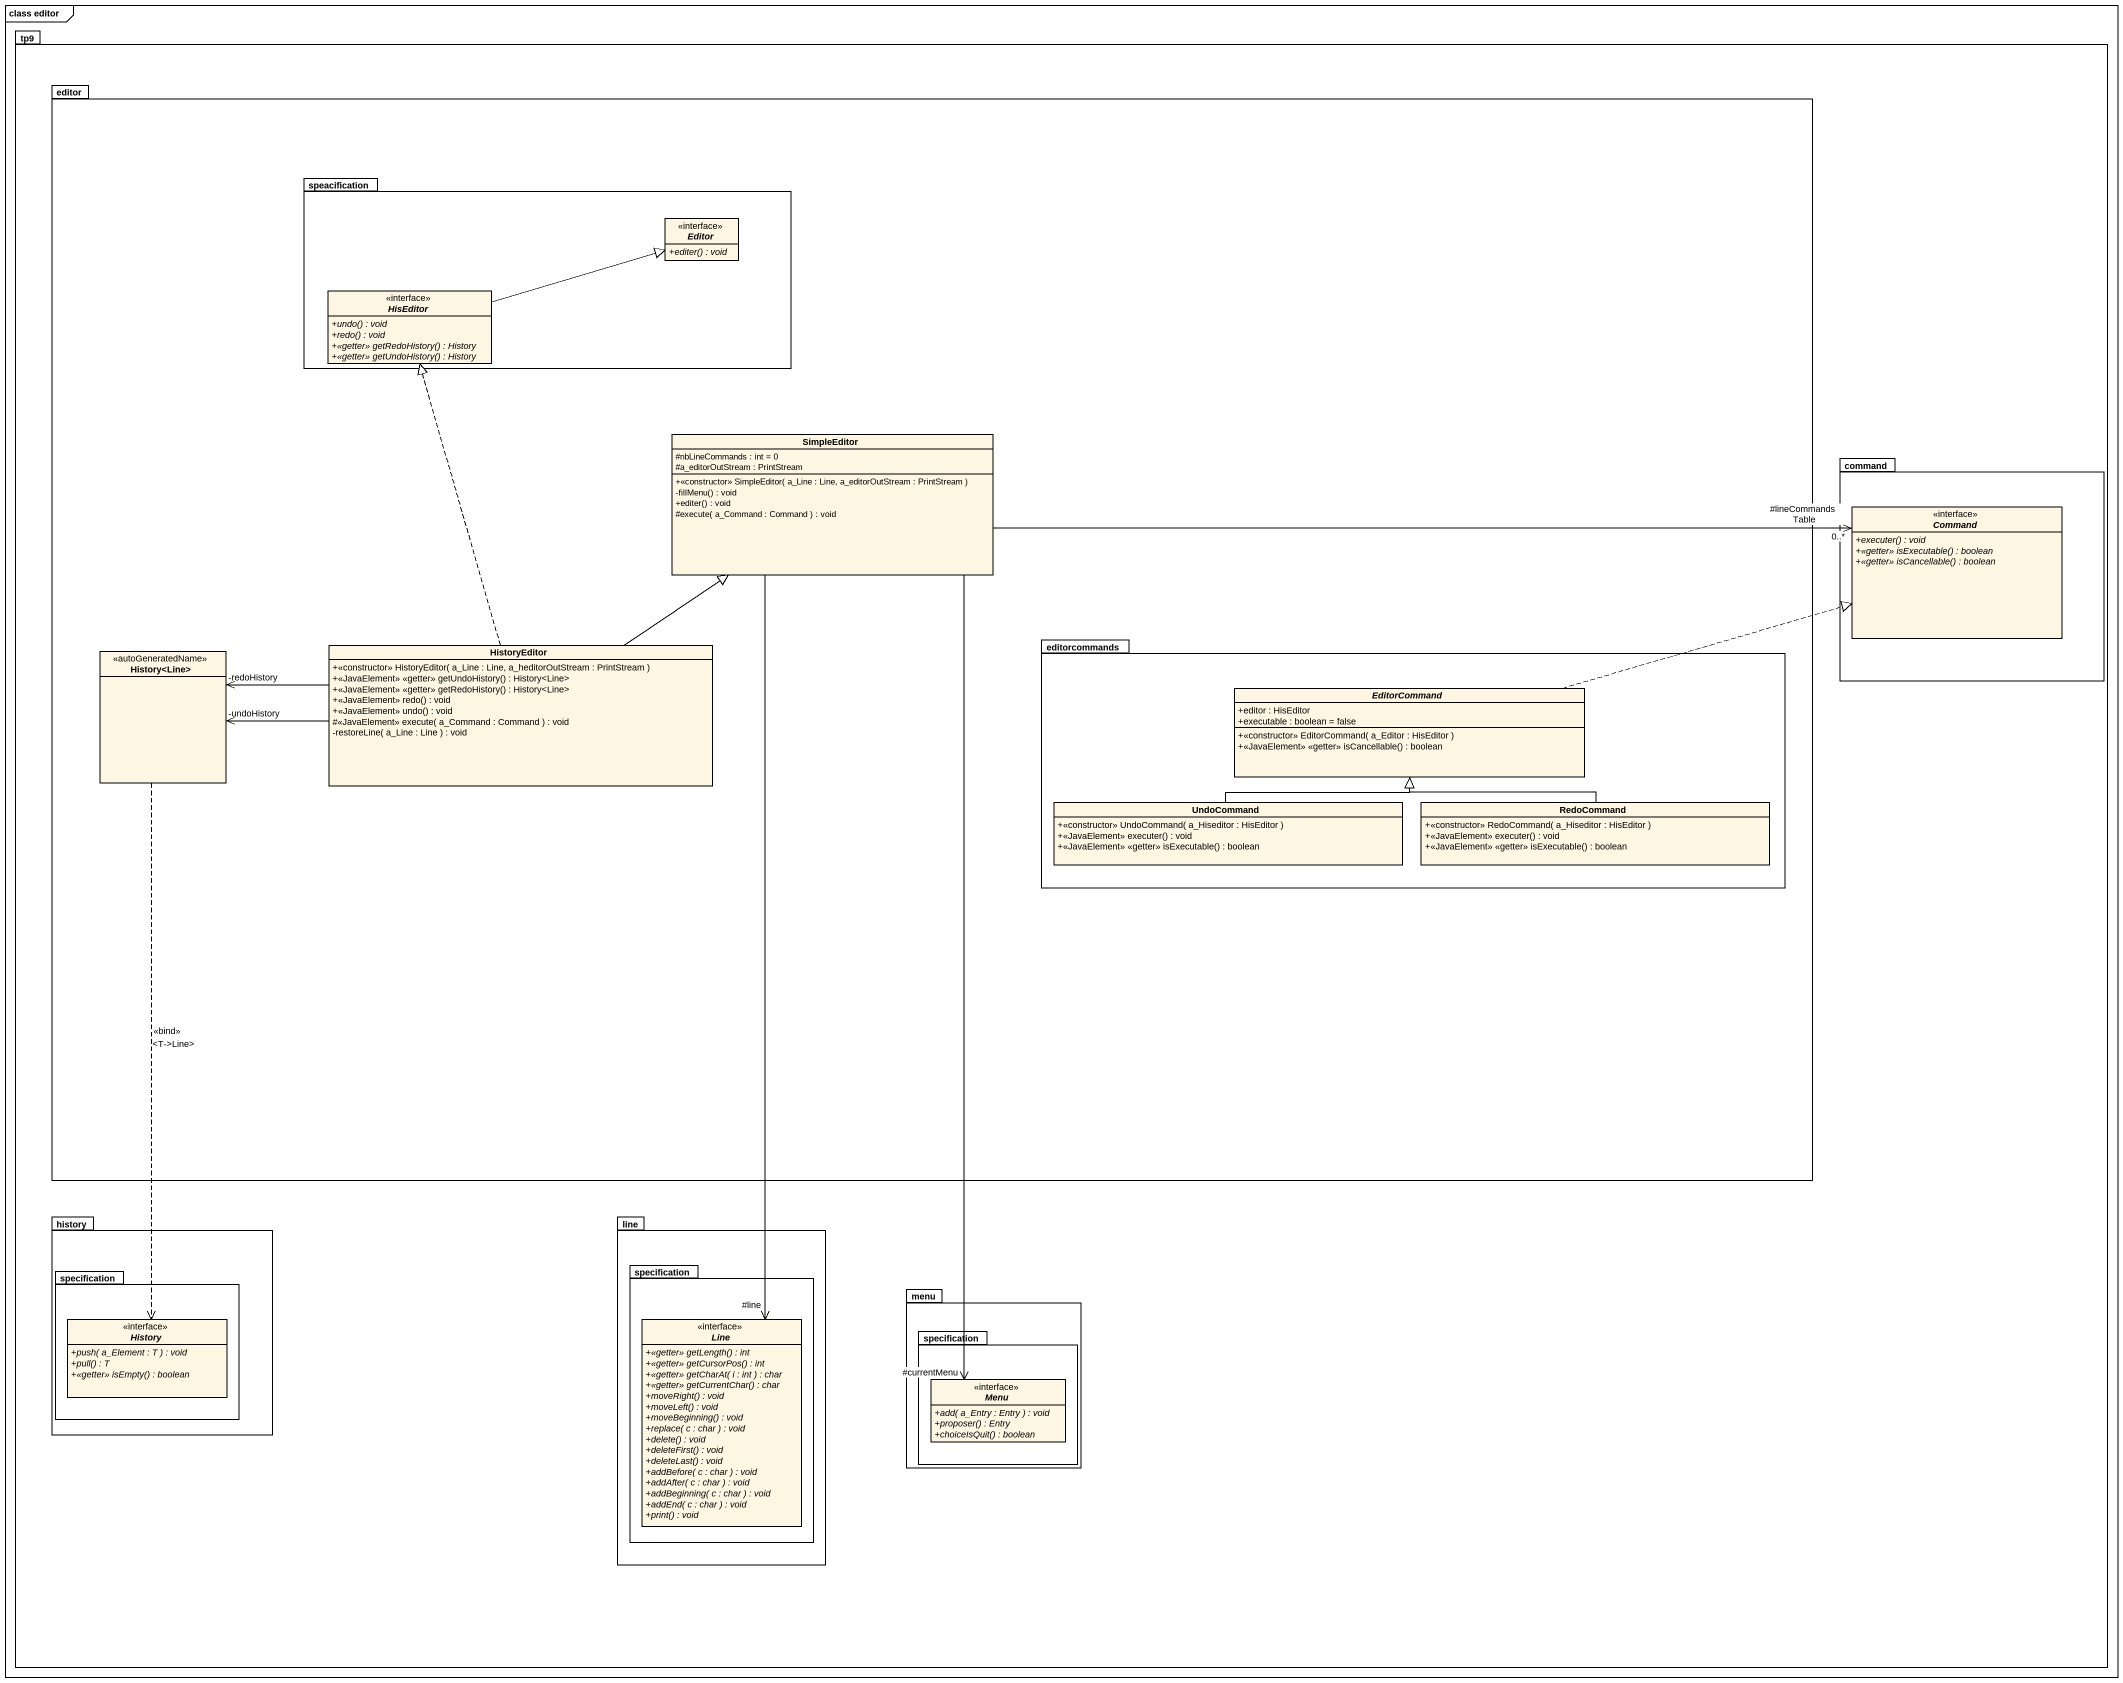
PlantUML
@startuml
mainframe class editor
hide circle
hide empty members
skinparam classAttributeIconSize 0
package tp9 {
  package editor {
    package speacification {
      interface Editor {
        {abstract} +editer() : void
      }
      interface HisEditor {
        {abstract} +undo() : void
        {abstract} +redo() : void
        {abstract} +<<getter>> getRedoHistory() : History
        {abstract} +<<getter>> getUndoHistory() : History
      }
    }
    class SimpleEditor {
      #nbLineCommands : int = 0
      #a_editorOutStream : PrintStream
      +<<constructor>> SimpleEditor( a_Line : Line, a_editorOutStream : PrintStream )
      -fillMenu() : void
      +editer() : void
      #execute( a_Command : Command ) : void
    }
    interface "History<Line>" as History_Line <<autoGeneratedName>>
    class HistoryEditor {
      +<<constructor>> HistoryEditor( a_Line : Line, a_heditorOutStream : PrintStream )
      +<<JavaElement>> <<getter>> getUndoHistory() : History<Line>
      +<<JavaElement>> <<getter>> getRedoHistory() : History<Line>
      +<<JavaElement>> redo() : void
      +<<JavaElement>> undo() : void
      #<<JavaElement>> execute( a_Command : Command ) : void
      -restoreLine( a_Line : Line ) : void
    }
    package editorcommands {
      abstract class EditorCommand {
        +editor : HisEditor
        +executable : boolean = false
        +<<constructor>> EditorCommand( a_Editor : HisEditor )
        +<<JavaElement>> <<getter>> isCancellable() : boolean
      }
      class UndoCommand {
        +<<constructor>> UndoCommand( a_Hiseditor : HisEditor )
        +<<JavaElement>> executer() : void
        +<<JavaElement>> <<getter>> isExecutable() : boolean
      }
      class RedoCommand {
        +<<constructor>> RedoCommand( a_Hiseditor : HisEditor )
        +<<JavaElement>> executer() : void
        +<<JavaElement>> <<getter>> isExecutable() : boolean
      }
    }
  }
  package command {
    interface Command {
      {abstract} +executer() : void
      {abstract} +<<getter>> isExecutable() : boolean
      {abstract} +<<getter>> isCancellable() : boolean
    }
  }
  package history {
    package specification {
      interface History {
        {abstract} +push( a_Element : T ) : void
        {abstract} +pull() : T
        {abstract} +<<getter>> isEmpty() : boolean
      }
    }
  }
  package line {
    package "specification" as specification_2 {
      interface Line {
        {abstract} +<<getter>> getLength() : int
        {abstract} +<<getter>> getCursorPos() : int
        {abstract} +<<getter>> getCharAt( i : int ) : char
        {abstract} +<<getter>> getCurrentChar() : char
        {abstract} +moveRight() : void
        {abstract} +moveLeft() : void
        {abstract} +moveBeginning() : void
        {abstract} +replace( c : char ) : void
        {abstract} +delete() : void
        {abstract} +deleteFirst() : void
        {abstract} +deleteLast() : void
        {abstract} +addBefore( c : char ) : void
        {abstract} +addAfter( c : char ) : void
        {abstract} +addBeginning( c : char ) : void
        {abstract} +addEnd( c : char ) : void
        {abstract} +print() : void
      }
    }
  }
  package menu {
    package "specification" as specification_3 {
      interface Menu {
        {abstract} +add( a_Entry : Entry ) : void
        {abstract} +proposer() : Entry
        {abstract} +choiceIsQuit() : boolean
      }
    }
  }
}
HisEditor -right-|> Editor
Command "#lineCommandsTable\n0..*" <-left- SimpleEditor
History_Line "-undoHistory" <-right- HistoryEditor
History_Line "-redoHistory" <-right- HistoryEditor
History_Line ..> History : <<bind>>\n<T->Line>
HistoryEditor .up.|> HisEditor
HistoryEditor -up-|> SimpleEditor
EditorCommand .right.|> Command
UndoCommand -right-|> EditorCommand
RedoCommand -left-|> EditorCommand
Line "#line" <-up- SimpleEditor
Menu "#currentMenu" <-up- SimpleEditor
@enduml
